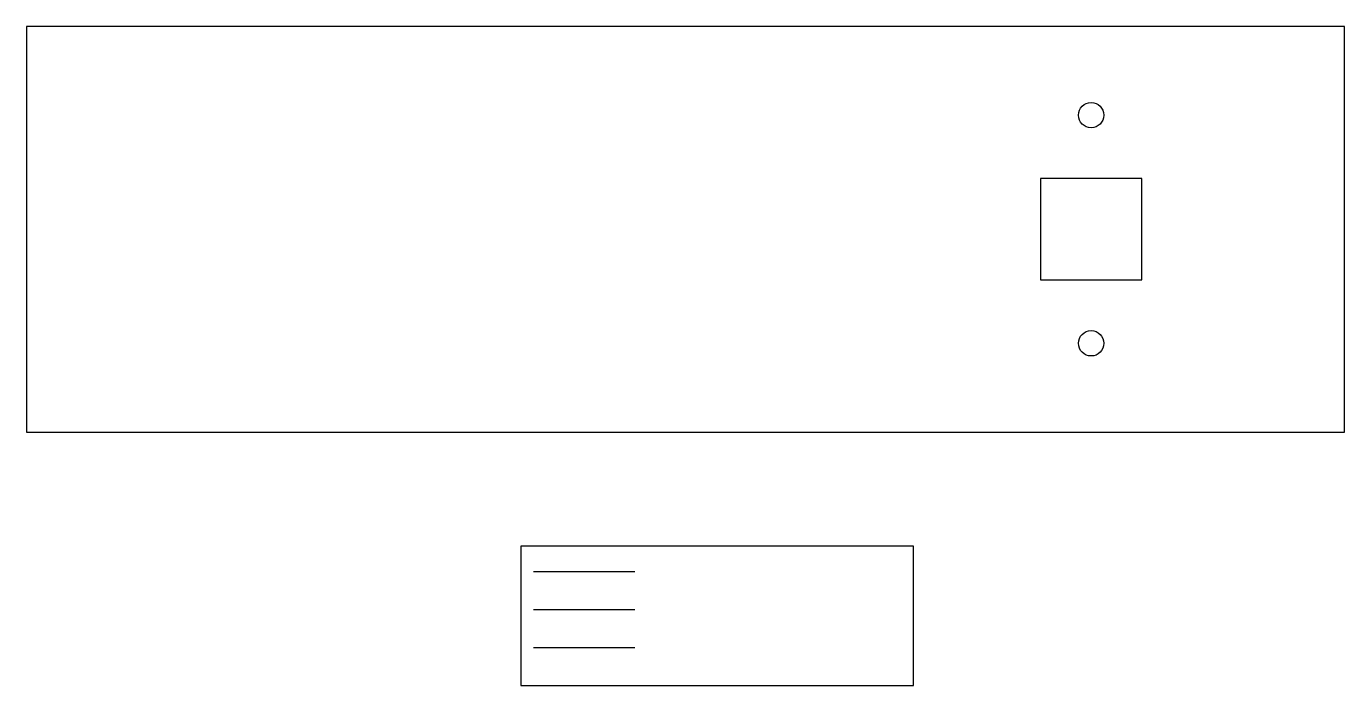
# Model space of a CAD drawing. Extents: x 1 to 469, y 1 to 235.
import ezdxf

# ---------------------------------------------------------------- set-up
doc = ezdxf.new("R2010")
doc.units = 0
doc.layers.add('ink_ext_XXXXXX', color=7, linetype='CONTINUOUS')

msp = doc.modelspace()

# ---------------------------------------------------------------- linework, layer by layer
at = {"layer": 'ink_ext_XXXXXX', "color": 4}
msp.add_lwpolyline([(0.7, 90.7), (468.7, 90.7), (468.7, 234.7), (0.7, 234.7), (0.7, 90.7), (0.7, 90.7)], close=True, dxfattribs=at)
at = {"layer": 'ink_ext_XXXXXX', "color": 5}
for points in [[(383.2, 203.2), (383.2, 203.2)], [(383.2, 122.2), (383.2, 122.2)]]:
    msp.add_lwpolyline(points, close=True, dxfattribs=at)
at = {"layer": 'ink_ext_XXXXXX', "color": 3}
msp.add_lwpolyline([(360.7, 144.7), (396.7, 144.7), (396.7, 180.7), (360.7, 180.7), (360.7, 144.7), (360.7, 144.7)], close=True, dxfattribs=at)
at = {"layer": 'ink_ext_XXXXXX', "color": 7}
msp.add_lwpolyline([(176.2, 0.7), (315.7, 0.7), (315.7, 50.2), (176.2, 50.2), (176.2, 0.7), (176.2, 0.7)], close=True, dxfattribs=at)
at = {"layer": 'ink_ext_XXXXXX', "color": 3}
msp.add_lwpolyline([(180.7, 41.2), (216.7, 41.2)], dxfattribs=at)
at = {"layer": 'ink_ext_XXXXXX', "color": 5}
msp.add_lwpolyline([(180.7, 27.7), (216.7, 27.7)], dxfattribs=at)
at = {"layer": 'ink_ext_XXXXXX', "color": 4}
msp.add_lwpolyline([(180.7, 14.2), (216.7, 14.2)], dxfattribs=at)
at = {"layer": 'ink_ext_XXXXXX', "color": 5}
for points in [[(374.2, 203.2), (374.2, 205.685), (376.215, 207.7), (378.7, 207.7)], [(378.7, 207.7), (381.185, 207.7), (383.2, 205.685), (383.2, 203.2)], [(378.7, 198.7), (376.215, 198.7), (374.2, 200.715), (374.2, 203.2)], [(383.2, 203.2), (383.2, 200.715), (381.185, 198.7), (378.7, 198.7)], [(374.2, 122.2), (374.2, 124.685), (376.215, 126.7), (378.7, 126.7)], [(378.7, 126.7), (381.185, 126.7), (383.2, 124.685), (383.2, 122.2)], [(378.7, 117.7), (376.215, 117.7), (374.2, 119.715), (374.2, 122.2)], [(383.2, 122.2), (383.2, 119.715), (381.185, 117.7), (378.7, 117.7)]]:
    msp.add_open_spline(points, degree=3, dxfattribs=at)

doc.saveas('drawing.dxf')
